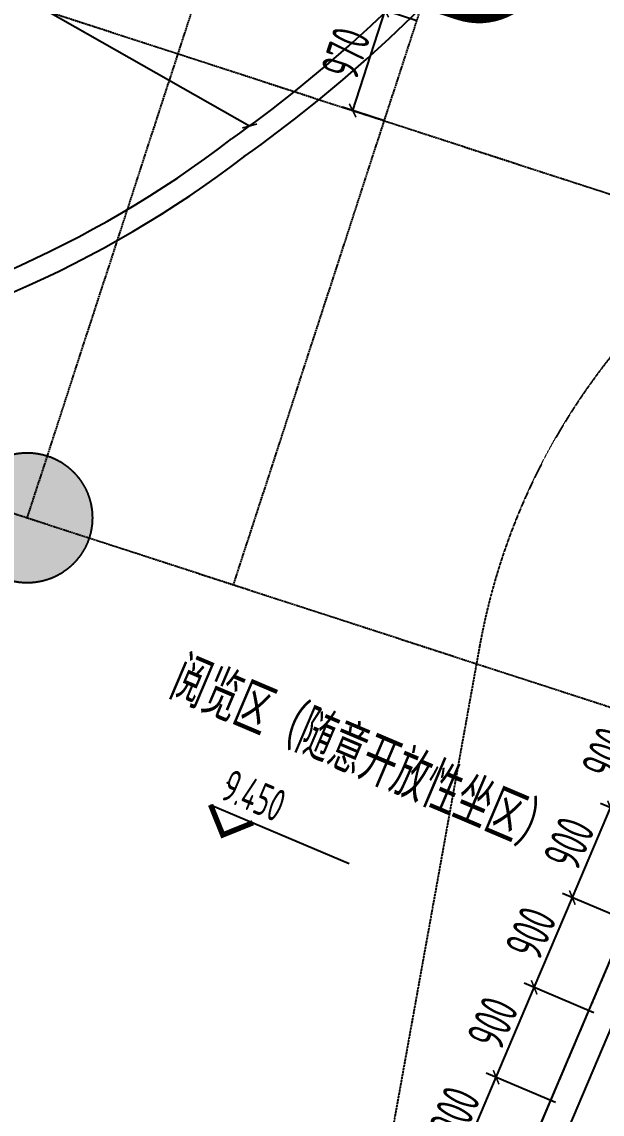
# Model space of a CAD drawing. Extents: x 11778731 to 12007717, y -6694179 to -6363962.
# Drawn here: x 11972648 to 11978000, y -6413451 to -6403376 of the extents above; entities that cross this region are included whole.
import ezdxf
from ezdxf.enums import TextEntityAlignment as Align
from ezdxf.xclip import XClip

# ---------------------------------------------------------------- set-up
doc = ezdxf.new("R2010")
doc.units = 0
doc.header["$LTSCALE"] = 10
doc.header["$MEASUREMENT"] = 0
doc.header["$XCLIPFRAME"] = 0
for name, pattern in [('A3-RG-axis-100$0$CENTER', [2, 1.25, -0.25, 0.25, -0.25]), ('A3-RI-3F$0$DASH', [0.35, 0.25, -0.1]), ('DASHED2', [0.375, 0.25, -0.125])]:
    doc.linetypes.add(name, pattern=pattern)
for name, color, linetype in [('A-CLOD', 200, 'Continuous'), ('A3-RB-3F-100$0$A-DIMS-100', 1, 'Continuous'), ('A3-RG-axis-100$0$A-GRID', 1, 'A3-RG-axis-100$0$CENTER'), ('A3-RI-3F$0$A-DETAILS', 11, 'Continuous'), ('A3-RI-3F$0$A-FLOR', 2, 'Continuous'), ('A3-RI-3F$0$A-WALL', 7, 'Continuous'), ('A3-RS-1F$0$A-HATH-GRAY', 8, 'Continuous'), ('A3-RS-1F$0$A-WALL', 7, 'Continuous'), ('A3-SYMB-3F-100$0$A-SYMB', 4, 'Continuous'), ('A3-SYMB-3F-100$0$A-SYMB-AREA', 4, 'Continuous'), ('A3-SYMB-3F-100$0$A-SYMB-NAME', 4, 'Continuous'), ('A3-SYMB-3F-100$0$A-SYMB-NAME-E', 4, 'Continuous')]:
    doc.layers.add(name, color=color, linetype=linetype)
doc.styles.add('A3-RB-3F-100$0$XD2008', font='xd-hzs.shx', dxfattribs={"width": 0.7, "bigfont": 'xd-hztxt.shx'})
doc.styles.add('A3-SYMB-3F-100$0$ECADI', font='hzs.shx', dxfattribs={"width": 0.7, "bigfont": 'hztxt.shx'})
doc.styles.add('A3-SYMB-3F-100$0$XD2008', font='hzs.shx', dxfattribs={"width": 0.7, "bigfont": 'hztxt.shx'})
doc.dimstyles.new('A3-RB-3F-100$0$XD100$0', dxfattribs={"dimscale": 100, "dimtxt": 3.5, "dimasz": 1, "dimexe": 1, "dimexo": 2, "dimgap": 0.5, "dimtad": 1, "dimdec": 0, "dimdsep": 46, "dimtxsty": 'A3-RB-3F-100$0$XD2008', "dimblk1": 'A3-RB-3F-100$0$_ARCHTICK', "dimblk2": 'A3-RB-3F-100$0$_ARCHTICK', "dimsah": 1, "dimcen": 2.5, "dimclrt": 4, "dimaunit": 1, "dimadec": 0, "dimazin": 0, "dimtfac": 1, "dimtdec": 0, "dimtix": 1, "dimtmove": 0, "dimatfit": 3, "dimfxl": 0, "dimtolj": 1, "dimtzin": 0, "dimarcsym": 0})

# ---------------------------------------------------------------- blocks, each defined once
blk = doc.blocks.new('A3-RI-3F')
at = {"layer": 'A3-RI-3F$0$A-DETAILS'}
blk.add_line((11972697, -6424698), (11987425, -6390000), dxfattribs=at)
blk.add_lwpolyline([(11978237, -6391711), (11986781, -6392158), (11972927, -6424796)], dxfattribs=at)
at = {"layer": 'A3-RI-3F$0$A-FLOR', "linetype": 'A3-RI-3F$0$DASH'}
blk.add_lwpolyline([(11978174, -6391908), (11983808, -6393739), (11981166, -6401870, -0.092074), (11978432, -6406060, 0.146946), (11976869, -6409138), (11975156, -6418648), (11975509, -6418712)], format="xyb", dxfattribs=at)
at = {"layer": 'A3-RI-3F$0$A-WALL'}
for centre, radius, start, end in [((11967172, -6394039), 12785, 305.4275, 318.6199), ((11967172, -6394039), 12985, 305.4275, 319.0008), ((11968534, -6396556), 9950, 251.8742, 307.44), ((11968534, -6396556), 10150, 251.8755, 307.44)]:
    blk.add_arc(centre, radius, start, end, dxfattribs=at)
blk = doc.blocks.new('A3-RG-axis-100')
at = {"layer": 'A3-RG-axis-100$0$A-GRID'}
for p, q in [((11908160.7, -6382249.8), (12003495.5, -6413225.9)), ((11907916.9, -6386902.1), (12002104.9, -6417505.7)), ((11972697.9, -6407950.8), (11979432.3, -6387224.4)), ((11974600, -6408568.8), (11981334.4, -6387842.5)), ((11987492, -6389843.2), (11971114.4, -6428426.5))]:
    blk.add_line(p, q, dxfattribs=at)
blk = doc.blocks.new('A3-SYMB-3F-100$0$ECADI-TAG-ROOM')
at = {"layer": 'A3-SYMB-3F-100$0$A-SYMB-AREA', "style": 'A3-SYMB-3F-100$0$ECADI', "width": 0.7}
blk.add_attdef('340M2', text='', height=2.5, dxfattribs=at).set_placement((7.17, -1.75), align=Align.MIDDLE_LEFT)
at = {"layer": 'A3-SYMB-3F-100$0$A-SYMB-NAME', "style": 'A3-SYMB-3F-100$0$ECADI', "width": 0.7}
blk.add_attdef('CHINESENAME', (-5.13, 0.09), '', height=4.5, dxfattribs=at)
at = {"layer": 'A3-SYMB-3F-100$0$A-SYMB-NAME-E', "style": 'A3-SYMB-3F-100$0$ECADI', "width": 0.7}
for tag, p in [('ENGLISHHIGH', (-5.13, 8.04)), ('ENGLISHLOW', (-5.13, 4.84))]:
    blk.add_attdef(tag, p, '', height=2.5, dxfattribs=at)
blk = doc.blocks.new('A3-SYMB-3F-100$0$ECADI-TAG-HGHT（国标）')
at = {"color": 1}
blk.add_line((-2.12, 2.12), (11.77, 2.12), dxfattribs=at)
at = {"color": 1, "const_width": 0.5}
blk.add_lwpolyline([(-2.12, 2.12), (0, 0), (2.12, 2.12)], dxfattribs=at)
at = {"color": 1}
blk.add_point((-1.48, 4.6), dxfattribs=at)
at = {"style": 'A3-SYMB-3F-100$0$XD2008', "width": 0.7}
blk.add_attdef('FL', text='', height=3, dxfattribs=at).set_placement((-2.69, 2.97), align=Align.RIGHT)
for tag, p in [('F.F.L.', (2.28, 2.97)), ('T.O.S.', (2.28, -1.1))]:
    blk.add_attdef(tag, p, '', height=3, dxfattribs=at)
blk = doc.blocks.new('A3-SYMB-3F-100')
at = {"layer": 'A3-SYMB-3F-100$0$A-SYMB'}
ref = blk.add_blockref('A3-SYMB-3F-100$0$ECADI-TAG-ROOM', (11974447, -6409817), dxfattribs=dict(at, xscale=99.99999999989046, yscale=100.0000000001164, rotation=337))
ref.add_attrib('CHINESENAME', '阅览区（随意开放性坐区）', (11973979, -6409609), dxfattribs={"height": 450, "rotation": 337, "style": 'A3-SYMB-3F-100$0$ECADI', "width": 0.7})
ref = blk.add_blockref('A3-SYMB-3F-100$0$ECADI-TAG-HGHT（国标）', (11974501, -6410876), dxfattribs=dict(at, xscale=100, yscale=99.99999999999999, rotation=337))
ref.add_attrib('F.F.L.', '9.450', (11974466, -6410539), dxfattribs={"layer": '0', "height": 300, "rotation": 337, "style": 'A3-SYMB-3F-100$0$XD2008', "width": 0.7})
blk = doc.blocks.new('A3-RB-3F-100$0$_ARCHTICK')
at = {"color": 0, "linetype": 'ByBlock', "const_width": 0.15}
blk.add_lwpolyline([(-0.5, -0.5), (0.5, 0.5)], dxfattribs=at)
blk = doc.blocks.new('*D872')
at = {"layer": 'A3-RB-3F-100$0$A-DIMS-100', "color": 0, "lineweight": -2}
for p, q in [((11978977, -6410030), (11978336, -6409758)), ((11978077, -6410626), (11978428, -6409797)), ((11978626, -6410859), (11977985, -6410586))]:
    blk.add_line(p, q, dxfattribs=at)
at = {"layer": 'A3-RB-3F-100$0$A-DIMS-100', "color": 0, "lineweight": -2, "xscale": 100, "yscale": 100, "zscale": 100}
for p, rotation in [((11978428, -6409797), 67.00000002036309), ((11978077, -6410626), 247.0000000203631)]:
    blk.add_blockref('A3-RB-3F-100$0$_ARCHTICK', p, dxfattribs=dict(at, rotation=rotation))
at = {"layer": 'A3-RB-3F-100$0$A-DIMS-100', "color": 4, "insert": (11978045, -6410123), "char_height": 350, "attachment_point": 5, "rotation": 67, "style": 'A3-RB-3F-100$0$XD2008'}
blk.add_mtext('\\A1;900', dxfattribs=at)
blk = doc.blocks.new('*D873')
at = {"layer": 'A3-RB-3F-100$0$A-DIMS-100', "color": 0, "lineweight": -2}
for p, q in [((11977725, -6411454), (11978077, -6410626)), ((11978626, -6410859), (11977985, -6410586)), ((11978274, -6411687), (11977633, -6411415))]:
    blk.add_line(p, q, dxfattribs=at)
at = {"layer": 'A3-RB-3F-100$0$A-DIMS-100', "color": 0, "lineweight": -2, "xscale": 100, "yscale": 100, "zscale": 100}
for p, rotation in [((11978077, -6410626), 67.00000002023077), ((11977725, -6411454), 247.0000000202308)]:
    blk.add_blockref('A3-RB-3F-100$0$_ARCHTICK', p, dxfattribs=dict(at, rotation=rotation))
at = {"layer": 'A3-RB-3F-100$0$A-DIMS-100', "color": 4, "insert": (11977694, -6410952), "char_height": 350, "attachment_point": 5, "rotation": 67, "style": 'A3-RB-3F-100$0$XD2008'}
blk.add_mtext('\\A1;900', dxfattribs=at)
blk = doc.blocks.new('*D874')
at = {"layer": 'A3-RB-3F-100$0$A-DIMS-100', "color": 0, "lineweight": -2}
for p, q in [((11977373, -6412282), (11977725, -6411454)), ((11978274, -6411687), (11977633, -6411415)), ((11977922, -6412516), (11977281, -6412243))]:
    blk.add_line(p, q, dxfattribs=at)
at = {"layer": 'A3-RB-3F-100$0$A-DIMS-100', "color": 0, "lineweight": -2, "xscale": 100, "yscale": 100, "zscale": 100}
for p, rotation in [((11977725, -6411454), 67.00000002033991), ((11977373, -6412282), 247.0000000203399)]:
    blk.add_blockref('A3-RB-3F-100$0$_ARCHTICK', p, dxfattribs=dict(at, rotation=rotation))
at = {"layer": 'A3-RB-3F-100$0$A-DIMS-100', "color": 4, "insert": (11977342, -6411780), "char_height": 350, "attachment_point": 5, "rotation": 67, "style": 'A3-RB-3F-100$0$XD2008'}
blk.add_mtext('\\A1;900', dxfattribs=at)
blk = doc.blocks.new('*D875')
at = {"layer": 'A3-RB-3F-100$0$A-DIMS-100', "color": 0, "lineweight": -2}
for p, q in [((11977022, -6413111), (11977373, -6412282)), ((11977922, -6412516), (11977281, -6412243)), ((11977571, -6413344), (11976930, -6413072))]:
    blk.add_line(p, q, dxfattribs=at)
at = {"layer": 'A3-RB-3F-100$0$A-DIMS-100', "color": 0, "lineweight": -2, "xscale": 100, "yscale": 100, "zscale": 100}
for p, rotation in [((11977373, -6412282), 67.00000002043258), ((11977022, -6413111), 247.0000000204326)]:
    blk.add_blockref('A3-RB-3F-100$0$_ARCHTICK', p, dxfattribs=dict(at, rotation=rotation))
at = {"layer": 'A3-RB-3F-100$0$A-DIMS-100', "color": 4, "insert": (11976990, -6412609), "char_height": 350, "attachment_point": 5, "rotation": 67, "style": 'A3-RB-3F-100$0$XD2008'}
blk.add_mtext('\\A1;900', dxfattribs=at)
blk = doc.blocks.new('*D876')
at = {"layer": 'A3-RB-3F-100$0$A-DIMS-100', "color": 0, "lineweight": -2}
for p, q in [((11977571, -6413344), (11976930, -6413072)), ((11976670, -6413939), (11977022, -6413111)), ((11977219, -6414172), (11976578, -6413900))]:
    blk.add_line(p, q, dxfattribs=at)
at = {"layer": 'A3-RB-3F-100$0$A-DIMS-100', "color": 0, "lineweight": -2, "xscale": 100, "yscale": 100, "zscale": 100}
for p, rotation in [((11977022, -6413111), 67.00000002035641), ((11976670, -6413939), 247.0000000203564)]:
    blk.add_blockref('A3-RB-3F-100$0$_ARCHTICK', p, dxfattribs=dict(at, rotation=rotation))
at = {"layer": 'A3-RB-3F-100$0$A-DIMS-100', "color": 4, "insert": (11976639, -6413437), "char_height": 350, "attachment_point": 5, "rotation": 67, "style": 'A3-RB-3F-100$0$XD2008'}
blk.add_mtext('\\A1;900', dxfattribs=at)
blk = doc.blocks.new('*D1166')
at = {"layer": 'A3-RB-3F-100$0$A-DIMS-100', "color": 0, "lineweight": -2}
for p, q in [((11975699, -6404194), (11975999, -6403272)), ((11976290, -6403367), (11975904, -6403241)), ((11975991, -6404289), (11975604, -6404163))]:
    blk.add_line(p, q, dxfattribs=at)
at = {"layer": 'A3-RB-3F-100$0$A-DIMS-100', "color": 0, "lineweight": -2, "xscale": 100, "yscale": 100, "zscale": 100}
for p, rotation in [((11975999, -6403272), 71.9999999998768), ((11975699, -6404194), 251.9999999998768)]:
    blk.add_blockref('A3-RB-3F-100$0$_ARCHTICK', p, dxfattribs=dict(at, rotation=rotation))
at = {"layer": 'A3-RB-3F-100$0$A-DIMS-100', "color": 4, "insert": (11975635, -6403664), "char_height": 350, "attachment_point": 5, "rotation": 72, "style": 'A3-RB-3F-100$0$XD2008'}
blk.add_mtext('\\A1;970', dxfattribs=at)
blk = doc.blocks.new('A3-RS-1F')
at = {"layer": 'A3-RS-1F$0$A-HATH-GRAY'}
h = blk.add_hatch(color=256, dxfattribs=at)
edge = h.paths.add_edge_path()
edge.add_arc((11972698, -6407951), 600, 0, 360)
at = {"layer": 'A3-RS-1F$0$A-WALL'}
blk.add_circle((11972698, -6407951), 600, dxfattribs=at)
blk = doc.blocks.new('A3-RB-3F-100')
at = {"layer": 'A3-RB-3F-100$0$A-DIMS-100'}
blk.add_line((11970770.6, -6402073.6), (11974748.9, -6404336.8), dxfattribs=at)
at = {"layer": 'A3-RB-3F-100$0$A-DIMS-100', "const_width": 15}
blk.add_lwpolyline([(11974680.7, -6404355.5), (11974817.1, -6404318.1)], dxfattribs=at)
at = {"layer": 'A3-RB-3F-100$0$A-DIMS-100'}
dim = blk.add_aligned_dim(p1=(11976180.8, -6404350.8), p2=(11976480.6, -6403428.3), distance=506.3, dimstyle='A3-RB-3F-100$0$XD100$0', dxfattribs=at)
dim.commit()
dim.dimension.update_dxf_attribs({"geometry": '*D1166', "text_midpoint": (11975635.2, -6403663.6)})
for base, p1, p2, picture, middle in [((11978428.4, -6409797.1), (11978809.9, -6410936.8), (11979161.6, -6410108.3), '*D872', (11978252.5, -6410211.3)), ((11978076.7, -6410625.5), (11978458.2, -6411765.2), (11978809.9, -6410936.8), '*D873', (11977900.9, -6411039.8)), ((11977725, -6411454), (11978106.6, -6412593.7), (11978458.2, -6411765.2), '*D874', (11977549.2, -6411868.2)), ((11977373.4, -6412282.5), (11977754.9, -6413422.1), (11978106.6, -6412593.7), '*D875', (11977197.6, -6412696.7)), ((11977021.7, -6413110.9), (11977403.3, -6414250.6), (11977754.9, -6413422.1), '*D876', (11976845.9, -6413525.1))]:
    dim = blk.add_linear_dim(base=base, p1=p1, p2=p2, angle=67, text='900', dimstyle='A3-RB-3F-100$0$XD100$0', dxfattribs=at)
    dim.commit()
    dim.dimension.update_dxf_attribs({"geometry": picture, "text_midpoint": middle, "dimtype": 129})

msp = doc.modelspace()

# ---------------------------------------------------------------- linework, layer by layer
at = {"layer": 'A-CLOD', "linetype": 'DASHED2', "const_width": 100}
msp.add_lwpolyline([(11976163, -6390239), (11980471, -6391638, -0.414214), (11980856, -6392395), (11977435, -6402925, -0.414214), (11976678, -6403310), (11972370, -6401910, -0.414214), (11971985, -6401154), (11975407, -6390624, -0.414214)], format="xyb", close=True, dxfattribs=at)

# ---------------------------------------------------------------- block references
for name in ['A3-RG-axis-100', 'A3-RB-3F-100', 'A3-RI-3F', 'A3-RI-3F', 'A3-RI-3F', 'A3-SYMB-3F-100', 'A3-SYMB-3F-100']:
    msp.add_blockref(name, (0, 0))
ref = msp.add_blockref('A3-RS-1F', (0, 0))
XClip(ref).set_block_clipping_path([(11880575.4595815204, -6415096.270357037), (11910249.6177904997, -6426601.7009763205), (11922841.9025027994, -6430599.4828046197), (11977834.5324543808, -6451371.0095163761), (12008409.3102089595, -6381594.5835881606), (11890394.8696729206, -6356927.6296852781), (11884882.5177205391, -6396620.1386088813)])

doc.saveas('drawing.dxf')
